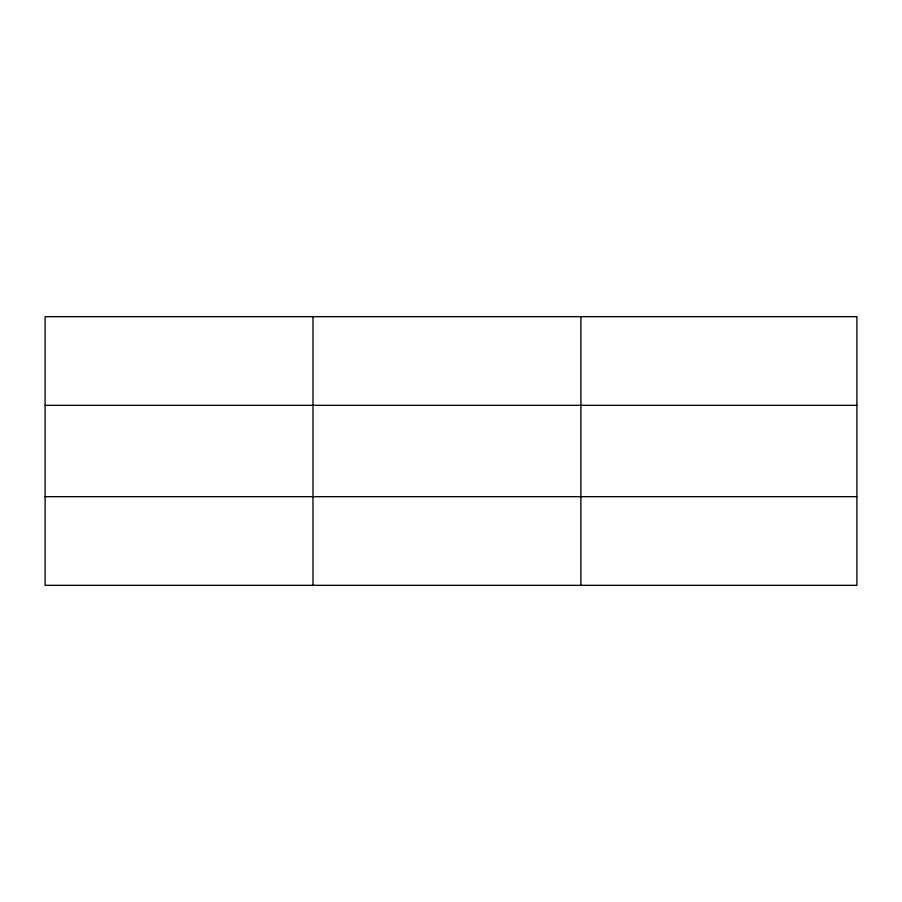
<?xml version="1.0" encoding="UTF-8"?>
<svg xmlns="http://www.w3.org/2000/svg" width="902" height="902" viewBox="0 0 902 902"><rect width="100%" height="100%" fill="white"/><g stroke="black" fill="none" stroke-linecap="round" stroke-linejoin="round"><path stroke-width="1.35" d="M312.994 316.67L312.994 585.33M580.888 316.67L580.888 585.33M856.9 496.675L856.9 585.33L45.1 585.33L45.1 316.67L856.9 316.67L856.9 496.675L45.1 496.675M45.1 405.325L856.9 405.325"/></g></svg>
